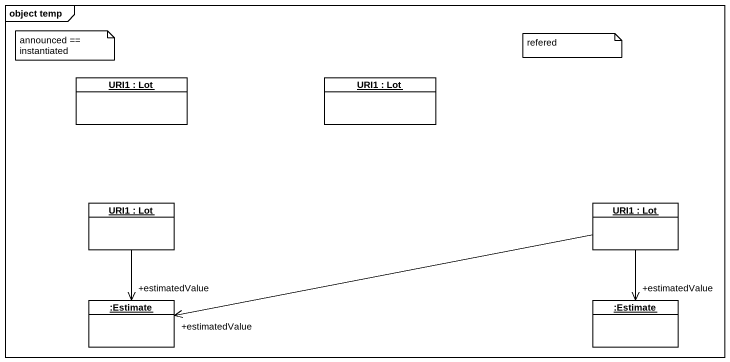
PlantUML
@startuml
mainframe object temp
hide circle
hide empty members
object "URI1 : Lot" as URI1
object "URI1 : Lot" as URI1_2
object "URI1 : Lot" as URI1_3
object "URI1 : Lot" as URI1_4
object ":Estimate" as Estimate
object ":Estimate" as Estimate_2
URI1_3 --> "+estimatedValue" Estimate
URI1_4 -left-> "+estimatedValue" Estimate
URI1_4 --> "+estimatedValue" Estimate_2
note as N1
  announced == instantiated
end note
note as N2
  refered
end note
@enduml
